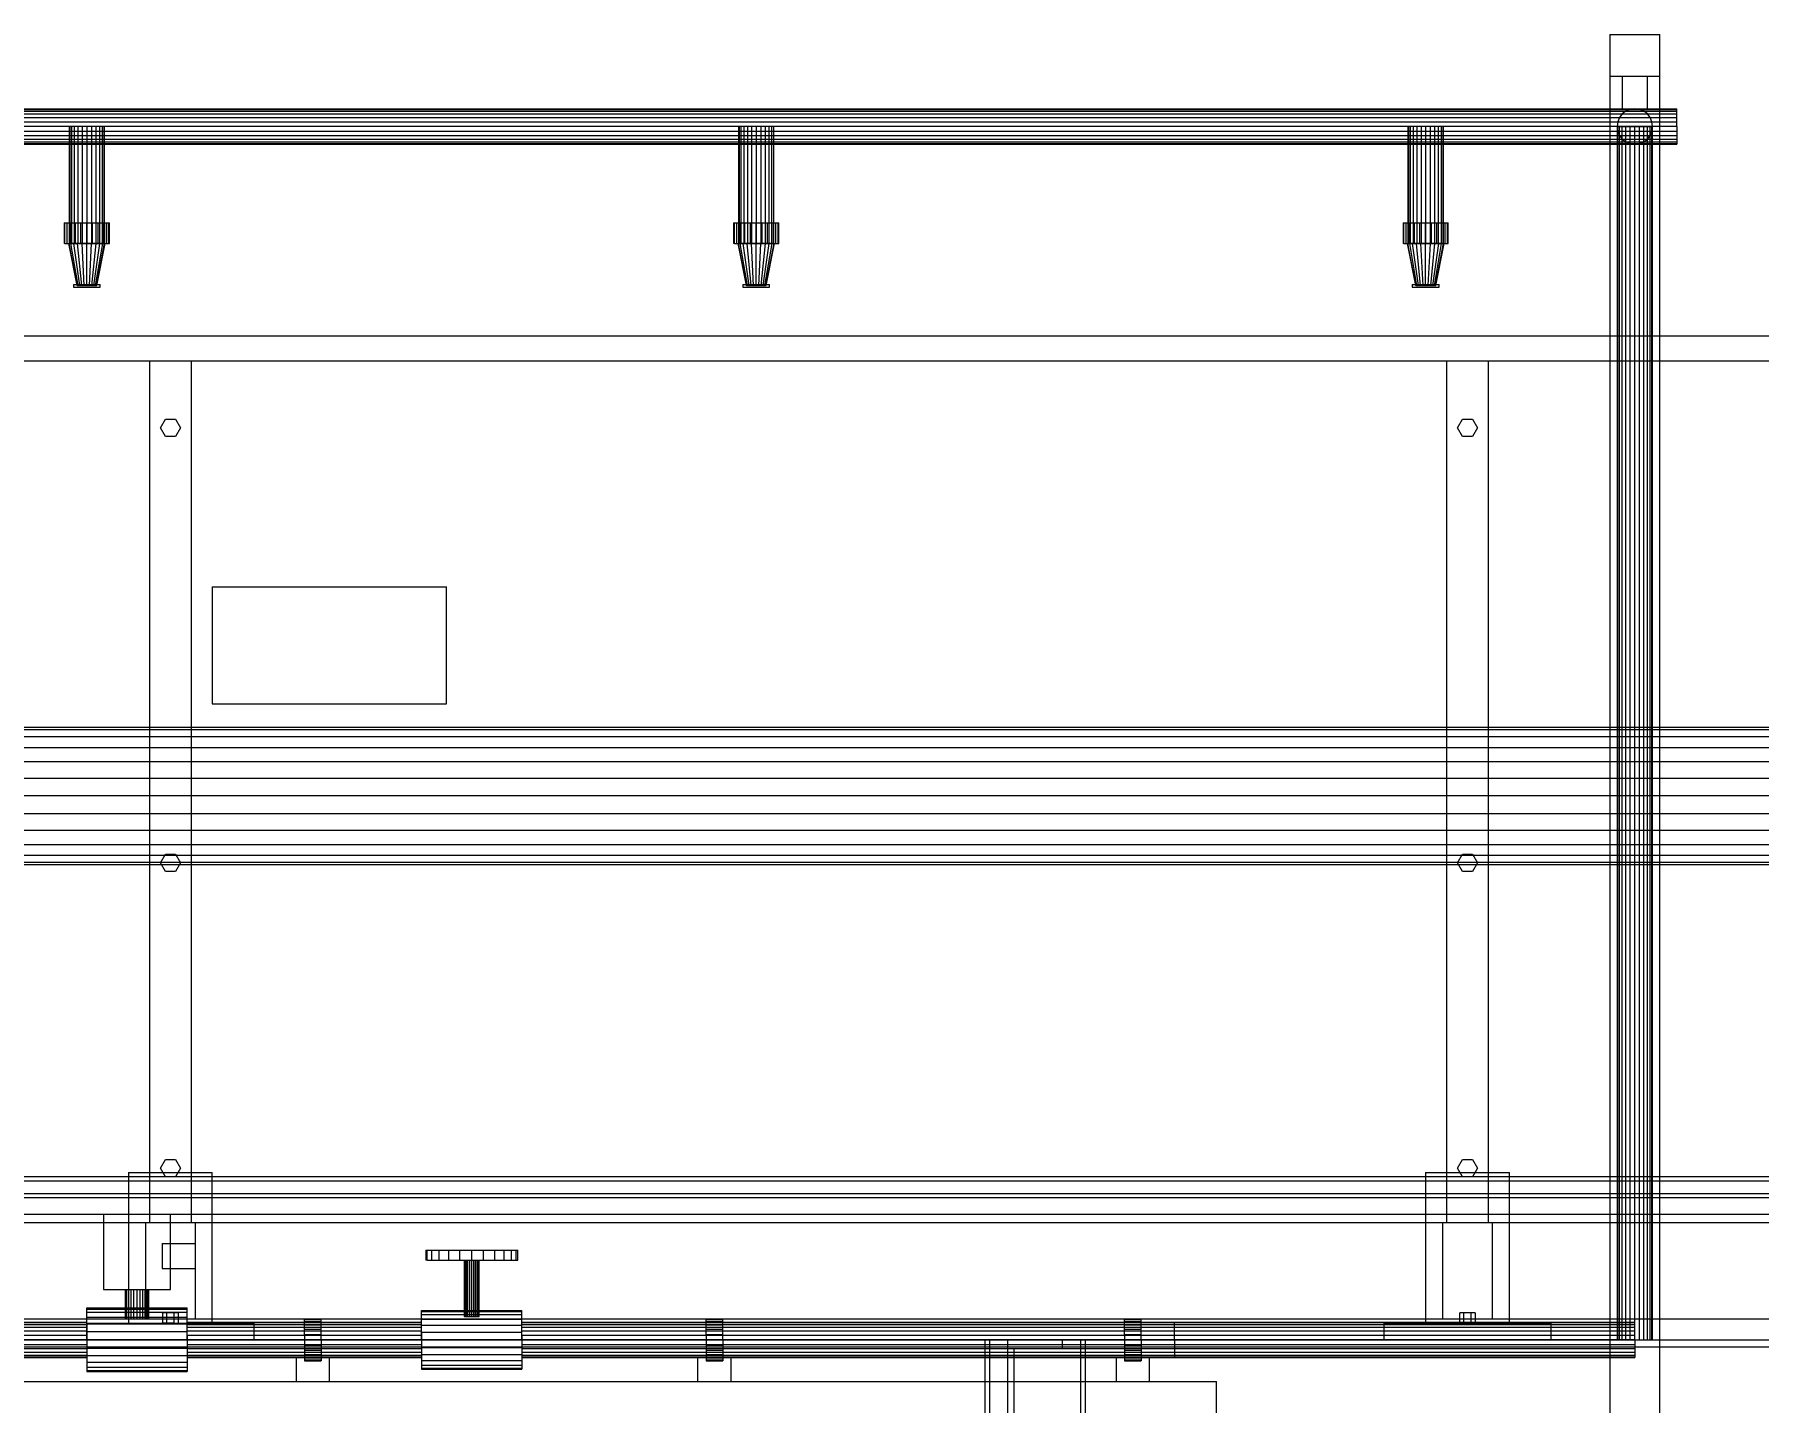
# Model space of a CAD drawing. Header units: millimetres. Extents: x -191664 to 191490, y -197311 to 10263.
# Drawn here: x 13507 to 15567, y 1025 to 2660 of the extents above; entities that cross this region are included whole.
import ezdxf

# ---------------------------------------------------------------- set-up
doc = ezdxf.new("R2010")
doc.units = ezdxf.units.MM
doc.layers.add('COTAS_O', color=1, linetype='Continuous', lineweight=0)
doc.layers.add('lateral_mezcladora', color=7, linetype='Continuous', lineweight=0)
doc.dimstyles.new('PLANTA_100', dxfattribs={"dimtxt": 250, "dimasz": 150, "dimexe": 150, "dimexo": 80, "dimgap": 100, "dimtad": 1, "dimtih": 1, "dimtoh": 1, "dimdec": 1, "dimdsep": 46, "dimcen": 0.09, "dimclrd": 1, "dimclre": 1, "dimclrt": 1, "dimadec": 0, "dimazin": 0, "dimtfac": 1, "dimtdec": 4, "dimtofl": 0, "dimtmove": 0, "dimatfit": 3, "dimfxl": 1, "dimtolj": 1, "dimtzin": 0, "dimarcsym": 0})

# ---------------------------------------------------------------- blocks, each defined once
blk = doc.blocks.new('*D15')
at = {"layer": 'COTAS_O', "color": 1, "lineweight": -2, "transparency": 16777216}
for p, q in [((10569.5, 1020), (10569.5, 50)), ((16769.5, 1020), (16769.5, 50)), ((10719.5, 200), (16619.5, 200))]:
    blk.add_line(p, q, dxfattribs=at)
at = {"layer": 'COTAS_O', "color": 1, "transparency": 16777216}
for points in [[(10719.5, 225), (10719.5, 175), (10569.5, 200)], [(16619.5, 225), (16619.5, 175), (16769.5, 200)]]:
    blk.add_solid(points, dxfattribs=at)
at = {"layer": 'Defpoints', "color": 0, "transparency": 16777216}
for p in [(10569.5, 1100), (16769.5, 1100), (16769.5, 200)]:
    blk.add_point(p, dxfattribs=at)

msp = doc.modelspace()

# ---------------------------------------------------------------- linework, layer by layer
at = {"layer": 'lateral_mezcladora', "color": 139, "true_color": 0x344b58}
for p, q in [((15389.53, 2660), (15449.53, 2660)), ((15389.53, 2660), (15389.53, 2610)), ((15449.53, 2610), (15449.53, 2660)), ((15389.53, 2610), (15449.53, 2610)), ((15389.53, 2610), (15389.53, 20)), ((15449.53, 20), (15449.53, 2610)), ((13553.53, 2361), (13585.53, 2361)), ((13553.53, 2361), (13553.53, 2358)), ((13553.53, 2358), (13585.53, 2358)), ((13585.53, 2358), (13585.53, 2361)), ((14353.53, 2361), (14385.53, 2361)), ((14353.53, 2361), (14353.53, 2358)), ((14353.53, 2358), (14385.53, 2358)), ((14385.53, 2358), (14385.53, 2361)), ((15153.53, 2361), (15185.53, 2361)), ((15153.53, 2361), (15153.53, 2358)), ((15153.53, 2358), (15185.53, 2358)), ((15185.53, 2358), (15185.53, 2361)), ((13589.53, 1250), (13669.53, 1250)), ((13589.53, 1250), (13589.53, 1160)), ((13669.53, 1160), (13669.53, 1250)), ((13659.53, 1215), (13699.53, 1215)), ((13659.53, 1215), (13659.53, 1185)), ((13699.53, 1185), (13699.53, 1215)), ((13974.53, 1207), (13976.4, 1207)), ((13974.53, 1207), (13974.53, 1195)), ((13976.4, 1195), (13974.53, 1195)), ((13976.4, 1207), (13981.9, 1207)), ((13976.4, 1195), (13976.4, 1207)), ((13976.4, 1195), (13981.9, 1195)), ((13981.9, 1207), (13990.64, 1207)), ((13981.9, 1195), (13981.9, 1207)), ((13981.9, 1195), (13990.64, 1195)), ((13990.64, 1207), (14002.03, 1207)), ((13990.64, 1195), (13990.64, 1207)), ((13990.64, 1195), (14002.03, 1195)), ((14002.03, 1207), (14015.29, 1207)), ((14002.03, 1195), (14002.03, 1207)), ((14002.03, 1195), (14015.29, 1195)), ((14015.29, 1207), (14029.53, 1207)), ((14015.29, 1195), (14015.29, 1207)), ((14015.29, 1195), (14029.53, 1195)), ((14029.53, 1207), (14043.76, 1207)), ((14029.53, 1195), (14029.53, 1207)), ((14029.53, 1195), (14043.76, 1195)), ((14043.76, 1207), (14057.03, 1207)), ((14043.76, 1195), (14043.76, 1207)), ((14043.76, 1195), (14057.03, 1195)), ((14057.03, 1207), (14068.42, 1207)), ((14057.03, 1195), (14057.03, 1207)), ((14057.03, 1195), (14068.42, 1195)), ((14068.42, 1207), (14077.16, 1207)), ((14068.42, 1195), (14068.42, 1207)), ((14068.42, 1195), (14077.16, 1195)), ((14077.16, 1207), (14082.65, 1207)), ((14077.16, 1195), (14077.16, 1207)), ((14077.16, 1195), (14082.65, 1195)), ((14082.65, 1207), (14084.53, 1207)), ((14082.65, 1195), (14082.65, 1207)), ((14082.65, 1195), (14084.53, 1195)), ((14084.53, 1195), (14084.53, 1207)), ((13659.53, 1185), (13699.53, 1185)), ((13589.53, 1160), (13669.53, 1160)), ((13819.53, 1078.8), (13859.53, 1078.8)), ((13819.53, 1078.8), (13819.53, 1050)), ((13859.53, 1050), (13859.53, 1078.8)), ((14299.53, 1078.8), (14339.53, 1078.8)), ((14299.53, 1078.8), (14299.53, 1050)), ((14339.53, 1050), (14339.53, 1078.8)), ((14799.53, 1078.8), (14839.53, 1078.8)), ((14799.53, 1078.8), (14799.53, 1050)), ((14839.53, 1050), (14839.53, 1078.8)), ((12619.53, 1050), (14919.53, 1050)), ((13819.53, 1050), (13859.53, 1050)), ((14299.53, 1050), (14339.53, 1050)), ((14799.53, 1050), (14839.53, 1050)), ((14919.53, 1000), (14919.53, 1050))]:
    msp.add_line(p, q, dxfattribs=at)
at = {"layer": 'lateral_mezcladora', "color": 8, "true_color": 0x71848d}
for p, q in [((15404.53, 2610), (15434.53, 2610)), ((15404.53, 2610), (15404.53, 2571.2)), ((15434.53, 2571.2), (15434.53, 2610)), ((15404.53, 2571.2), (15434.53, 2571.2))]:
    msp.add_line(p, q, dxfattribs=at)
at = {"layer": 'lateral_mezcladora', "color": 134, "true_color": 0x238fa9}
for p, q in [((12419.53, 2571.2), (15469.53, 2571.2)), ((12419.53, 2570.48), (15469.53, 2570.48)), ((12419.53, 2568.36), (15469.53, 2568.36)), ((12419.53, 2564.99), (15469.53, 2564.99)), ((12419.53, 2560.6), (15469.53, 2560.6)), ((12419.53, 2555.49), (15469.53, 2555.49)), ((15399.05, 2555.49), (15398.33, 2550)), ((15401.17, 2560.6), (15399.05, 2555.49)), ((15404.54, 2564.99), (15401.17, 2560.6)), ((15408.93, 2568.36), (15404.54, 2564.99)), ((15414.04, 2570.48), (15408.93, 2568.36)), ((15419.53, 2571.2), (15414.04, 2570.48)), ((15425.02, 2570.48), (15419.53, 2571.2)), ((15430.13, 2568.36), (15425.02, 2570.48)), ((15434.52, 2564.99), (15430.13, 2568.36)), ((15437.89, 2560.6), (15434.52, 2564.99)), ((15440.01, 2555.49), (15437.89, 2560.6)), ((15440.73, 2550), (15440.01, 2555.49)), ((15469.53, 2570.48), (15469.53, 2571.2)), ((15469.53, 2568.36), (15469.53, 2570.48)), ((15469.53, 2564.99), (15469.53, 2568.36)), ((15469.53, 2560.6), (15469.53, 2564.99)), ((15469.53, 2555.49), (15469.53, 2560.6)), ((15469.53, 2550), (15469.53, 2555.49)), ((15469.53, 2550), (12419.53, 2550)), ((12419.53, 2544.51), (15469.53, 2544.51)), ((12419.53, 2539.4), (15469.53, 2539.4)), ((12419.53, 2535.01), (15469.53, 2535.01)), ((13549.05, 2550), (13548.33, 2550)), ((13548.33, 2550), (13548.33, 2410)), ((13551.17, 2550), (13549.05, 2550)), ((13549.05, 2550), (13549.05, 2410)), ((13554.54, 2550), (13551.17, 2550)), ((13551.17, 2550), (13551.17, 2410)), ((13558.93, 2550), (13554.54, 2550)), ((13554.54, 2550), (13554.54, 2410)), ((13564.04, 2550), (13558.93, 2550)), ((13558.93, 2550), (13558.93, 2410)), ((13569.53, 2550), (13564.04, 2550)), ((13564.04, 2550), (13564.04, 2410)), ((13575.02, 2550), (13569.53, 2550)), ((13569.53, 2550), (13569.53, 2410)), ((13580.13, 2550), (13575.02, 2550)), ((13575.02, 2550), (13575.02, 2410)), ((13584.52, 2550), (13580.13, 2550)), ((13580.13, 2550), (13580.13, 2410)), ((13587.89, 2550), (13584.52, 2550)), ((13584.52, 2550), (13584.52, 2410)), ((13590.01, 2550), (13587.89, 2550)), ((13587.89, 2550), (13587.89, 2410)), ((13590.01, 2550), (13590.73, 2550)), ((13590.01, 2550), (13590.01, 2410)), ((13590.73, 2410), (13590.73, 2550)), ((14349.05, 2550), (14348.33, 2550)), ((14348.33, 2550), (14348.33, 2410)), ((14351.17, 2550), (14349.05, 2550)), ((14349.05, 2550), (14349.05, 2410)), ((14354.54, 2550), (14351.17, 2550)), ((14351.17, 2550), (14351.17, 2410)), ((14358.93, 2550), (14354.54, 2550)), ((14354.54, 2550), (14354.54, 2410)), ((14364.04, 2550), (14358.93, 2550)), ((14358.93, 2550), (14358.93, 2410)), ((14369.53, 2550), (14364.04, 2550)), ((14364.04, 2550), (14364.04, 2410)), ((14375.02, 2550), (14369.53, 2550)), ((14369.53, 2550), (14369.53, 2410)), ((14380.13, 2550), (14375.02, 2550)), ((14375.02, 2550), (14375.02, 2410)), ((14384.52, 2550), (14380.13, 2550)), ((14380.13, 2550), (14380.13, 2410)), ((14387.89, 2550), (14384.52, 2550)), ((14384.52, 2550), (14384.52, 2410)), ((14390.01, 2550), (14387.89, 2550)), ((14387.89, 2550), (14387.89, 2410)), ((14390.01, 2550), (14390.73, 2550)), ((14390.01, 2550), (14390.01, 2410)), ((14390.73, 2410), (14390.73, 2550)), ((15149.05, 2550), (15148.33, 2550)), ((15148.33, 2550), (15148.33, 2410)), ((15151.17, 2550), (15149.05, 2550)), ((15149.05, 2550), (15149.05, 2410)), ((15154.54, 2550), (15151.17, 2550)), ((15151.17, 2550), (15151.17, 2410)), ((15158.93, 2550), (15154.54, 2550)), ((15154.54, 2550), (15154.54, 2410)), ((15164.04, 2550), (15158.93, 2550)), ((15158.93, 2550), (15158.93, 2410)), ((15169.53, 2550), (15164.04, 2550)), ((15164.04, 2550), (15164.04, 2410)), ((15175.02, 2550), (15169.53, 2550)), ((15169.53, 2550), (15169.53, 2410)), ((15180.13, 2550), (15175.02, 2550)), ((15175.02, 2550), (15175.02, 2410)), ((15184.52, 2550), (15180.13, 2550)), ((15180.13, 2550), (15180.13, 2410)), ((15187.89, 2550), (15184.52, 2550)), ((15184.52, 2550), (15184.52, 2410)), ((15190.01, 2550), (15187.89, 2550)), ((15187.89, 2550), (15187.89, 2410)), ((15190.01, 2550), (15190.73, 2550)), ((15190.01, 2550), (15190.01, 2410)), ((15190.73, 2410), (15190.73, 2550)), ((15398.33, 2550), (15399.05, 2550)), ((15398.33, 2550), (15398.33, 1100)), ((15398.33, 2550), (15399.05, 2544.51)), ((15399.05, 2550), (15401.17, 2550)), ((15399.05, 1100), (15399.05, 2550)), ((15399.05, 2544.51), (15401.17, 2539.4)), ((15401.17, 2550), (15404.54, 2550)), ((15401.17, 1100), (15401.17, 2550)), ((15401.17, 2539.4), (15404.54, 2535.01)), ((15404.54, 2550), (15408.93, 2550)), ((15404.54, 1100), (15404.54, 2550)), ((15404.54, 2535.01), (15408.93, 2531.64)), ((15408.93, 2550), (15414.04, 2550)), ((15408.93, 1100), (15408.93, 2550)), ((15414.04, 2550), (15419.53, 2550)), ((15414.04, 1100), (15414.04, 2550)), ((15419.53, 2550), (15425.02, 2550)), ((15419.53, 1100), (15419.53, 2550)), ((15425.02, 2550), (15430.13, 2550)), ((15425.02, 1100), (15425.02, 2550)), ((15430.13, 2550), (15434.52, 2550)), ((15430.13, 1100), (15430.13, 2550)), ((15430.13, 2531.64), (15434.52, 2535.01)), ((15434.52, 2550), (15437.89, 2550)), ((15434.52, 1100), (15434.52, 2550)), ((15434.52, 2535.01), (15437.89, 2539.4)), ((15437.89, 2550), (15440.01, 2550)), ((15437.89, 1100), (15437.89, 2550)), ((15437.89, 2539.4), (15440.01, 2544.51)), ((15440.01, 2550), (15440.73, 2550)), ((15440.01, 1100), (15440.01, 2550)), ((15440.01, 2544.51), (15440.73, 2550)), ((15440.73, 1100), (15440.73, 2550)), ((15469.53, 2550), (15469.53, 2544.51)), ((15469.53, 2544.51), (15469.53, 2539.4)), ((15469.53, 2539.4), (15469.53, 2535.01)), ((15469.53, 2535.01), (15469.53, 2531.64)), ((12419.53, 2531.64), (15469.53, 2531.64)), ((12419.53, 2529.52), (15469.53, 2529.52)), ((12419.53, 2528.8), (15469.53, 2528.8)), ((15408.93, 2531.64), (15414.04, 2529.52)), ((15414.04, 2529.52), (15419.53, 2528.8)), ((15419.53, 2528.8), (15425.02, 2529.52)), ((15425.02, 2529.52), (15430.13, 2531.64)), ((15469.53, 2531.64), (15469.53, 2529.52)), ((15469.53, 2529.52), (15469.53, 2528.8)), ((13549.05, 2410), (13548.33, 2410)), ((13551.17, 2410), (13549.05, 2410)), ((13554.54, 2410), (13551.17, 2410)), ((13558.93, 2410), (13554.54, 2410)), ((13564.04, 2410), (13558.93, 2410)), ((13569.53, 2410), (13564.04, 2410)), ((13575.02, 2410), (13569.53, 2410)), ((13580.13, 2410), (13575.02, 2410)), ((13584.52, 2410), (13580.13, 2410)), ((13587.89, 2410), (13584.52, 2410)), ((13590.01, 2410), (13587.89, 2410)), ((13590.73, 2410), (13590.01, 2410)), ((14349.05, 2410), (14348.33, 2410)), ((14351.17, 2410), (14349.05, 2410)), ((14354.54, 2410), (14351.17, 2410)), ((14358.93, 2410), (14354.54, 2410)), ((14364.04, 2410), (14358.93, 2410)), ((14369.53, 2410), (14364.04, 2410)), ((14375.02, 2410), (14369.53, 2410)), ((14380.13, 2410), (14375.02, 2410)), ((14384.52, 2410), (14380.13, 2410)), ((14387.89, 2410), (14384.52, 2410)), ((14390.01, 2410), (14387.89, 2410)), ((14390.73, 2410), (14390.01, 2410)), ((15149.05, 2410), (15148.33, 2410)), ((15151.17, 2410), (15149.05, 2410)), ((15154.54, 2410), (15151.17, 2410)), ((15158.93, 2410), (15154.54, 2410)), ((15164.04, 2410), (15158.93, 2410)), ((15169.53, 2410), (15164.04, 2410)), ((15175.02, 2410), (15169.53, 2410)), ((15180.13, 2410), (15175.02, 2410)), ((15184.52, 2410), (15180.13, 2410)), ((15187.89, 2410), (15184.52, 2410)), ((15190.01, 2410), (15187.89, 2410)), ((15190.73, 2410), (15190.01, 2410)), ((13349.53, 1121.2), (13569.53, 1121.2)), ((13349.53, 1120.48), (13569.53, 1120.48)), ((13349.53, 1118.36), (13569.53, 1118.36)), ((13349.53, 1114.99), (13569.53, 1114.99)), ((13569.53, 1120.48), (13569.53, 1121.2)), ((13569.53, 1118.36), (13569.53, 1120.48)), ((13569.53, 1114.99), (13569.53, 1118.36)), ((13569.53, 1110.6), (13569.53, 1114.99)), ((13689.53, 1120.48), (13689.53, 1121.2)), ((13689.53, 1121.2), (13969.53, 1121.2)), ((13689.53, 1118.36), (13689.53, 1120.48)), ((13689.53, 1120.48), (13969.53, 1120.48)), ((13689.53, 1114.99), (13689.53, 1118.36)), ((13689.53, 1118.36), (13969.53, 1118.36)), ((13689.53, 1110.6), (13689.53, 1114.99)), ((13689.53, 1114.99), (13969.53, 1114.99)), ((13969.53, 1120.48), (13969.53, 1121.2)), ((13969.53, 1118.36), (13969.53, 1120.48)), ((13969.53, 1114.99), (13969.53, 1118.36)), ((13969.53, 1110.6), (13969.53, 1114.99)), ((14089.53, 1120.48), (14089.53, 1121.2)), ((14089.53, 1121.2), (14869.53, 1121.2)), ((14089.53, 1118.36), (14089.53, 1120.48)), ((14089.53, 1120.48), (14869.53, 1120.48)), ((14089.53, 1114.99), (14089.53, 1118.36)), ((14089.53, 1118.36), (14869.53, 1118.36)), ((14089.53, 1110.6), (14089.53, 1114.99)), ((14089.53, 1114.99), (14869.53, 1114.99)), ((14869.53, 1120.48), (14869.53, 1121.2)), ((14869.53, 1121.2), (15419.53, 1121.2)), ((14869.53, 1118.36), (14869.53, 1120.48)), ((14869.53, 1120.48), (15419.53, 1120.48)), ((14869.53, 1114.99), (14869.53, 1118.36)), ((14869.53, 1118.36), (15419.53, 1118.36)), ((14869.53, 1110.6), (14869.53, 1114.99)), ((14869.53, 1114.99), (15419.53, 1114.99)), ((15419.53, 1120.48), (15419.53, 1121.2)), ((15419.53, 1118.36), (15419.53, 1120.48)), ((15419.53, 1114.99), (15419.53, 1118.36)), ((15419.53, 1110.6), (15419.53, 1114.99)), ((13349.53, 1110.6), (13569.53, 1110.6)), ((13349.53, 1105.49), (13569.53, 1105.49)), ((13569.53, 1100), (13349.53, 1100)), ((13349.53, 1094.51), (13569.53, 1094.51)), ((13569.53, 1105.49), (13569.53, 1110.6)), ((13569.53, 1100), (13569.53, 1105.49)), ((13569.53, 1100), (13569.53, 1094.51)), ((13569.53, 1094.51), (13569.53, 1089.4)), ((13689.53, 1105.49), (13689.53, 1110.6)), ((13689.53, 1110.6), (13969.53, 1110.6)), ((13689.53, 1105.49), (13689.53, 1100)), ((13689.53, 1105.49), (13969.53, 1105.49)), ((13689.53, 1100), (13689.53, 1094.51)), ((13969.53, 1100), (13689.53, 1100)), ((13689.53, 1094.51), (13689.53, 1089.4)), ((13689.53, 1094.51), (13969.53, 1094.51)), ((13969.53, 1105.49), (13969.53, 1110.6)), ((13969.53, 1100), (13969.53, 1105.49)), ((13969.53, 1100), (13969.53, 1094.51)), ((13969.53, 1094.51), (13969.53, 1089.4)), ((14089.53, 1105.49), (14089.53, 1110.6)), ((14089.53, 1110.6), (14869.53, 1110.6)), ((14089.53, 1105.49), (14089.53, 1100)), ((14089.53, 1105.49), (14869.53, 1105.49)), ((14089.53, 1100), (14089.53, 1094.51)), ((14869.53, 1100), (14089.53, 1100)), ((14089.53, 1094.51), (14089.53, 1089.4)), ((14089.53, 1094.51), (14869.53, 1094.51)), ((14869.53, 1105.49), (14869.53, 1110.6)), ((14869.53, 1110.6), (15419.53, 1110.6)), ((14869.53, 1100), (14869.53, 1105.49)), ((14869.53, 1105.49), (15419.53, 1105.49)), ((14869.53, 1100), (14869.53, 1094.51)), ((15419.53, 1100), (14869.53, 1100)), ((14869.53, 1094.51), (14869.53, 1089.4)), ((14869.53, 1094.51), (15419.53, 1094.51)), ((15399.05, 1100), (15398.33, 1100)), ((15399.05, 1100), (15401.17, 1100)), ((15401.17, 1100), (15404.54, 1100)), ((15404.54, 1100), (15408.93, 1100)), ((15408.93, 1100), (15414.04, 1100)), ((15414.04, 1100), (15419.53, 1100)), ((15419.53, 1105.49), (15419.53, 1110.6)), ((15419.53, 1100), (15419.53, 1105.49)), ((15419.53, 1100), (15419.53, 1094.51)), ((15419.53, 1100), (15425.02, 1100)), ((15419.53, 1094.51), (15419.53, 1089.4)), ((15425.02, 1100), (15430.13, 1100)), ((15430.13, 1100), (15434.52, 1100)), ((15434.52, 1100), (15437.89, 1100)), ((15437.89, 1100), (15440.01, 1100)), ((15440.01, 1100), (15440.73, 1100)), ((13349.53, 1089.4), (13569.53, 1089.4)), ((13349.53, 1085.01), (13569.53, 1085.01)), ((13349.53, 1081.64), (13569.53, 1081.64)), ((13349.53, 1079.52), (13569.53, 1079.52)), ((13349.53, 1078.8), (13569.53, 1078.8)), ((13569.53, 1089.4), (13569.53, 1085.01)), ((13569.53, 1085.01), (13569.53, 1081.64)), ((13569.53, 1081.64), (13569.53, 1079.52)), ((13569.53, 1079.52), (13569.53, 1078.8)), ((13689.53, 1089.4), (13689.53, 1085.01)), ((13689.53, 1089.4), (13969.53, 1089.4)), ((13689.53, 1085.01), (13689.53, 1081.64)), ((13689.53, 1085.01), (13969.53, 1085.01)), ((13689.53, 1081.64), (13689.53, 1079.52)), ((13689.53, 1081.64), (13969.53, 1081.64)), ((13689.53, 1079.52), (13689.53, 1078.8)), ((13689.53, 1079.52), (13969.53, 1079.52)), ((13689.53, 1078.8), (13969.53, 1078.8)), ((13969.53, 1089.4), (13969.53, 1085.01)), ((13969.53, 1085.01), (13969.53, 1081.64)), ((13969.53, 1081.64), (13969.53, 1079.52)), ((13969.53, 1079.52), (13969.53, 1078.8)), ((14089.53, 1089.4), (14089.53, 1085.01)), ((14089.53, 1089.4), (14869.53, 1089.4)), ((14089.53, 1085.01), (14089.53, 1081.64)), ((14089.53, 1085.01), (14869.53, 1085.01)), ((14089.53, 1081.64), (14089.53, 1079.52)), ((14089.53, 1081.64), (14869.53, 1081.64)), ((14089.53, 1079.52), (14089.53, 1078.8)), ((14089.53, 1079.52), (14869.53, 1079.52)), ((14089.53, 1078.8), (14869.53, 1078.8)), ((14869.53, 1089.4), (14869.53, 1085.01)), ((14869.53, 1089.4), (15419.53, 1089.4)), ((14869.53, 1085.01), (14869.53, 1081.64)), ((14869.53, 1085.01), (15419.53, 1085.01)), ((14869.53, 1081.64), (14869.53, 1079.52)), ((14869.53, 1081.64), (15419.53, 1081.64)), ((14869.53, 1079.52), (14869.53, 1078.8)), ((14869.53, 1079.52), (15419.53, 1079.52)), ((14869.53, 1078.8), (15419.53, 1078.8)), ((15419.53, 1089.4), (15419.53, 1085.01)), ((15419.53, 1085.01), (15419.53, 1081.64)), ((15419.53, 1081.64), (15419.53, 1079.52)), ((15419.53, 1079.52), (15419.53, 1078.8))]:
    msp.add_line(p, q, dxfattribs=at)
at = {"layer": 'lateral_mezcladora', "color": 9, "true_color": 0xb9c5c9}
for p, q in [((13542.53, 2435), (13543.45, 2435)), ((13542.53, 2435), (13542.53, 2410)), ((13543.45, 2435), (13546.15, 2435)), ((13543.45, 2410), (13543.45, 2435)), ((13546.15, 2435), (13550.44, 2435)), ((13546.15, 2410), (13546.15, 2435)), ((13550.44, 2435), (13556.03, 2435)), ((13550.44, 2410), (13550.44, 2435)), ((13556.03, 2435), (13562.54, 2435)), ((13556.03, 2410), (13556.03, 2435)), ((13562.54, 2435), (13569.53, 2435)), ((13562.54, 2410), (13562.54, 2435)), ((13569.53, 2435), (13576.52, 2435)), ((13569.53, 2410), (13569.53, 2435)), ((13576.52, 2435), (13583.03, 2435)), ((13576.52, 2410), (13576.52, 2435)), ((13583.03, 2435), (13588.62, 2435)), ((13583.03, 2410), (13583.03, 2435)), ((13588.62, 2435), (13592.91, 2435)), ((13588.62, 2410), (13588.62, 2435)), ((13592.91, 2435), (13595.61, 2435)), ((13592.91, 2410), (13592.91, 2435)), ((13595.61, 2435), (13596.53, 2435)), ((13595.61, 2410), (13595.61, 2435)), ((13596.53, 2410), (13596.53, 2435)), ((14342.53, 2435), (14343.45, 2435)), ((14342.53, 2435), (14342.53, 2410)), ((14343.45, 2435), (14346.15, 2435)), ((14343.45, 2410), (14343.45, 2435)), ((14346.15, 2435), (14350.44, 2435)), ((14346.15, 2410), (14346.15, 2435)), ((14350.44, 2435), (14356.03, 2435)), ((14350.44, 2410), (14350.44, 2435)), ((14356.03, 2435), (14362.54, 2435)), ((14356.03, 2410), (14356.03, 2435)), ((14362.54, 2435), (14369.53, 2435)), ((14362.54, 2410), (14362.54, 2435)), ((14369.53, 2435), (14376.52, 2435)), ((14369.53, 2410), (14369.53, 2435)), ((14376.52, 2435), (14383.03, 2435)), ((14376.52, 2410), (14376.52, 2435)), ((14383.03, 2435), (14388.62, 2435)), ((14383.03, 2410), (14383.03, 2435)), ((14388.62, 2435), (14392.91, 2435)), ((14388.62, 2410), (14388.62, 2435)), ((14392.91, 2435), (14395.61, 2435)), ((14392.91, 2410), (14392.91, 2435)), ((14395.61, 2435), (14396.53, 2435)), ((14395.61, 2410), (14395.61, 2435)), ((14396.53, 2410), (14396.53, 2435)), ((15142.53, 2435), (15143.45, 2435)), ((15142.53, 2435), (15142.53, 2410)), ((15143.45, 2435), (15146.15, 2435)), ((15143.45, 2410), (15143.45, 2435)), ((15146.15, 2435), (15150.44, 2435)), ((15146.15, 2410), (15146.15, 2435)), ((15150.44, 2435), (15156.03, 2435)), ((15150.44, 2410), (15150.44, 2435)), ((15156.03, 2435), (15162.54, 2435)), ((15156.03, 2410), (15156.03, 2435)), ((15162.54, 2435), (15169.53, 2435)), ((15162.54, 2410), (15162.54, 2435)), ((15169.53, 2435), (15176.52, 2435)), ((15169.53, 2410), (15169.53, 2435)), ((15176.52, 2435), (15183.03, 2435)), ((15176.52, 2410), (15176.52, 2435)), ((15183.03, 2435), (15188.62, 2435)), ((15183.03, 2410), (15183.03, 2435)), ((15188.62, 2435), (15192.91, 2435)), ((15188.62, 2410), (15188.62, 2435)), ((15192.91, 2435), (15195.61, 2435)), ((15192.91, 2410), (15192.91, 2435)), ((15195.61, 2435), (15196.53, 2435)), ((15195.61, 2410), (15195.61, 2435)), ((15196.53, 2410), (15196.53, 2435)), ((13543.45, 2410), (13542.53, 2410)), ((13543.45, 2410), (13546.15, 2410)), ((13546.15, 2410), (13550.44, 2410)), ((13550.44, 2410), (13556.03, 2410)), ((13556.03, 2410), (13562.54, 2410)), ((13562.54, 2410), (13569.53, 2410)), ((13569.53, 2410), (13576.52, 2410)), ((13576.52, 2410), (13583.03, 2410)), ((13583.03, 2410), (13588.62, 2410)), ((13588.62, 2410), (13592.91, 2410)), ((13592.91, 2410), (13595.61, 2410)), ((13595.61, 2410), (13596.53, 2410)), ((14343.45, 2410), (14342.53, 2410)), ((14343.45, 2410), (14346.15, 2410)), ((14346.15, 2410), (14350.44, 2410)), ((14350.44, 2410), (14356.03, 2410)), ((14356.03, 2410), (14362.54, 2410)), ((14362.54, 2410), (14369.53, 2410)), ((14369.53, 2410), (14376.52, 2410)), ((14376.52, 2410), (14383.03, 2410)), ((14383.03, 2410), (14388.62, 2410)), ((14388.62, 2410), (14392.91, 2410)), ((14392.91, 2410), (14395.61, 2410)), ((14395.61, 2410), (14396.53, 2410)), ((15143.45, 2410), (15142.53, 2410)), ((15143.45, 2410), (15146.15, 2410)), ((15146.15, 2410), (15150.44, 2410)), ((15150.44, 2410), (15156.03, 2410)), ((15156.03, 2410), (15162.54, 2410)), ((15162.54, 2410), (15169.53, 2410)), ((15169.53, 2410), (15176.52, 2410)), ((15176.52, 2410), (15183.03, 2410)), ((15183.03, 2410), (15188.62, 2410)), ((15188.62, 2410), (15192.91, 2410)), ((15192.91, 2410), (15195.61, 2410)), ((15195.61, 2410), (15196.53, 2410)), ((14020.53, 1195), (14020.84, 1195)), ((14020.53, 1195), (14020.53, 1128)), ((14020.84, 1195), (14021.73, 1195)), ((14020.84, 1128), (14020.84, 1195)), ((14021.73, 1195), (14023.16, 1195)), ((14021.73, 1128), (14021.73, 1195)), ((14023.16, 1195), (14025.03, 1195)), ((14023.16, 1128), (14023.16, 1195)), ((14025.03, 1195), (14027.2, 1195)), ((14025.03, 1128), (14025.03, 1195)), ((14027.2, 1195), (14029.53, 1195)), ((14027.2, 1128), (14027.2, 1195)), ((14029.53, 1195), (14031.86, 1195)), ((14029.53, 1128), (14029.53, 1195)), ((14031.86, 1195), (14034.03, 1195)), ((14031.86, 1128), (14031.86, 1195)), ((14034.03, 1195), (14035.89, 1195)), ((14034.03, 1128), (14034.03, 1195)), ((14035.89, 1195), (14037.32, 1195)), ((14035.89, 1128), (14035.89, 1195)), ((14037.32, 1195), (14038.22, 1195)), ((14037.32, 1128), (14037.32, 1195)), ((14038.22, 1195), (14038.53, 1195)), ((14038.22, 1128), (14038.22, 1195)), ((14038.53, 1128), (14038.53, 1195)), ((13615.53, 1160), (13616.01, 1160)), ((13615.53, 1160), (13615.53, 1125)), ((13616.01, 1160), (13617.4, 1160)), ((13616.01, 1125), (13616.01, 1160)), ((13617.4, 1160), (13619.63, 1160)), ((13617.4, 1125), (13617.4, 1160)), ((13619.63, 1160), (13622.53, 1160)), ((13619.63, 1125), (13619.63, 1160)), ((13622.53, 1160), (13625.91, 1160)), ((13622.53, 1125), (13622.53, 1160)), ((13625.91, 1160), (13629.53, 1160)), ((13625.91, 1125), (13625.91, 1160)), ((13629.53, 1160), (13633.15, 1160)), ((13629.53, 1125), (13629.53, 1160)), ((13633.15, 1160), (13636.53, 1160)), ((13633.15, 1125), (13633.15, 1160)), ((13636.53, 1160), (13639.43, 1160)), ((13636.53, 1125), (13636.53, 1160)), ((13639.43, 1160), (13641.65, 1160)), ((13639.43, 1125), (13639.43, 1160)), ((13641.65, 1160), (13643.05, 1160)), ((13641.65, 1125), (13641.65, 1160)), ((13643.05, 1160), (13643.53, 1160)), ((13643.05, 1125), (13643.05, 1160)), ((13643.53, 1125), (13643.53, 1160)), ((13616.01, 1125), (13615.53, 1125)), ((13616.01, 1125), (13617.4, 1125)), ((13617.4, 1125), (13619.63, 1125)), ((13619.63, 1125), (13622.53, 1125)), ((13622.53, 1125), (13625.91, 1125)), ((13625.91, 1125), (13629.53, 1125)), ((13629.53, 1125), (13633.15, 1125)), ((13633.15, 1125), (13636.53, 1125)), ((13636.53, 1125), (13639.43, 1125)), ((13639.43, 1125), (13641.65, 1125)), ((13641.65, 1125), (13643.05, 1125)), ((13643.05, 1125), (13643.53, 1125)), ((13829.53, 1124.15), (13829.53, 1125)), ((13829.53, 1125), (13849.53, 1125)), ((13829.53, 1121.65), (13829.53, 1124.15)), ((13829.53, 1124.15), (13849.53, 1124.15)), ((13829.53, 1117.68), (13829.53, 1121.65)), ((13829.53, 1121.65), (13849.53, 1121.65)), ((13829.53, 1112.5), (13829.53, 1117.68)), ((13829.53, 1117.68), (13849.53, 1117.68)), ((13849.53, 1124.15), (13849.53, 1125)), ((13849.53, 1121.65), (13849.53, 1124.15)), ((13849.53, 1117.68), (13849.53, 1121.65)), ((13849.53, 1112.5), (13849.53, 1117.68)), ((14020.84, 1128), (14020.53, 1128)), ((14020.84, 1128), (14021.73, 1128)), ((14021.73, 1128), (14023.16, 1128)), ((14023.16, 1128), (14025.03, 1128)), ((14025.03, 1128), (14027.2, 1128)), ((14027.2, 1128), (14029.53, 1128)), ((14029.53, 1128), (14031.86, 1128)), ((14031.86, 1128), (14034.03, 1128)), ((14034.03, 1128), (14035.89, 1128)), ((14035.89, 1128), (14037.32, 1128)), ((14037.32, 1128), (14038.22, 1128)), ((14038.22, 1128), (14038.53, 1128)), ((14309.53, 1124.15), (14309.53, 1125)), ((14309.53, 1125), (14329.53, 1125)), ((14309.53, 1121.65), (14309.53, 1124.15)), ((14309.53, 1124.15), (14329.53, 1124.15)), ((14309.53, 1117.68), (14309.53, 1121.65)), ((14309.53, 1121.65), (14329.53, 1121.65)), ((14309.53, 1112.5), (14309.53, 1117.68)), ((14309.53, 1117.68), (14329.53, 1117.68)), ((14329.53, 1124.15), (14329.53, 1125)), ((14329.53, 1121.65), (14329.53, 1124.15)), ((14329.53, 1117.68), (14329.53, 1121.65)), ((14329.53, 1112.5), (14329.53, 1117.68)), ((14809.53, 1124.15), (14809.53, 1125)), ((14809.53, 1125), (14829.53, 1125)), ((14809.53, 1121.65), (14809.53, 1124.15)), ((14809.53, 1124.15), (14829.53, 1124.15)), ((14809.53, 1117.68), (14809.53, 1121.65)), ((14809.53, 1121.65), (14829.53, 1121.65)), ((14809.53, 1112.5), (14809.53, 1117.68)), ((14809.53, 1117.68), (14829.53, 1117.68)), ((14829.53, 1124.15), (14829.53, 1125)), ((14829.53, 1121.65), (14829.53, 1124.15)), ((14829.53, 1117.68), (14829.53, 1121.65)), ((14829.53, 1112.5), (14829.53, 1117.68)), ((13829.53, 1106.47), (13829.53, 1112.5)), ((13829.53, 1112.5), (13849.53, 1112.5)), ((13829.53, 1106.47), (13829.53, 1100)), ((13829.53, 1106.47), (13849.53, 1106.47)), ((13829.53, 1100), (13829.53, 1093.53)), ((13849.53, 1100), (13829.53, 1100)), ((13829.53, 1093.53), (13829.53, 1087.5)), ((13829.53, 1093.53), (13849.53, 1093.53)), ((13849.53, 1106.47), (13849.53, 1112.5)), ((13849.53, 1100), (13849.53, 1106.47)), ((13849.53, 1100), (13849.53, 1093.53)), ((13849.53, 1093.53), (13849.53, 1087.5)), ((14309.53, 1106.47), (14309.53, 1112.5)), ((14309.53, 1112.5), (14329.53, 1112.5)), ((14309.53, 1106.47), (14309.53, 1100)), ((14309.53, 1106.47), (14329.53, 1106.47)), ((14309.53, 1100), (14309.53, 1093.53)), ((14329.53, 1100), (14309.53, 1100)), ((14309.53, 1093.53), (14309.53, 1087.5)), ((14309.53, 1093.53), (14329.53, 1093.53)), ((14329.53, 1106.47), (14329.53, 1112.5)), ((14329.53, 1100), (14329.53, 1106.47)), ((14329.53, 1100), (14329.53, 1093.53)), ((14329.53, 1093.53), (14329.53, 1087.5)), ((14809.53, 1106.47), (14809.53, 1112.5)), ((14809.53, 1112.5), (14829.53, 1112.5)), ((14809.53, 1106.47), (14809.53, 1100)), ((14809.53, 1106.47), (14829.53, 1106.47)), ((14809.53, 1100), (14809.53, 1093.53)), ((14829.53, 1100), (14809.53, 1100)), ((14809.53, 1093.53), (14809.53, 1087.5)), ((14809.53, 1093.53), (14829.53, 1093.53)), ((14829.53, 1106.47), (14829.53, 1112.5)), ((14829.53, 1100), (14829.53, 1106.47)), ((14829.53, 1100), (14829.53, 1093.53)), ((14829.53, 1093.53), (14829.53, 1087.5)), ((13829.53, 1087.5), (13829.53, 1082.32)), ((13829.53, 1087.5), (13849.53, 1087.5)), ((13829.53, 1082.32), (13829.53, 1078.35)), ((13829.53, 1082.32), (13849.53, 1082.32)), ((13829.53, 1078.35), (13829.53, 1075.85)), ((13829.53, 1078.35), (13849.53, 1078.35)), ((13829.53, 1075.85), (13829.53, 1075)), ((13829.53, 1075.85), (13849.53, 1075.85)), ((13829.53, 1075), (13849.53, 1075)), ((13849.53, 1087.5), (13849.53, 1082.32)), ((13849.53, 1082.32), (13849.53, 1078.35)), ((13849.53, 1078.35), (13849.53, 1075.85)), ((13849.53, 1075.85), (13849.53, 1075)), ((14309.53, 1087.5), (14309.53, 1082.32)), ((14309.53, 1087.5), (14329.53, 1087.5)), ((14309.53, 1082.32), (14309.53, 1078.35)), ((14309.53, 1082.32), (14329.53, 1082.32)), ((14309.53, 1078.35), (14309.53, 1075.85)), ((14309.53, 1078.35), (14329.53, 1078.35)), ((14309.53, 1075.85), (14309.53, 1075)), ((14309.53, 1075.85), (14329.53, 1075.85)), ((14309.53, 1075), (14329.53, 1075)), ((14329.53, 1087.5), (14329.53, 1082.32)), ((14329.53, 1082.32), (14329.53, 1078.35)), ((14329.53, 1078.35), (14329.53, 1075.85)), ((14329.53, 1075.85), (14329.53, 1075)), ((14809.53, 1087.5), (14809.53, 1082.32)), ((14809.53, 1087.5), (14829.53, 1087.5)), ((14809.53, 1082.32), (14809.53, 1078.35)), ((14809.53, 1082.32), (14829.53, 1082.32)), ((14809.53, 1078.35), (14809.53, 1075.85)), ((14809.53, 1078.35), (14829.53, 1078.35)), ((14809.53, 1075.85), (14809.53, 1075)), ((14809.53, 1075.85), (14829.53, 1075.85)), ((14809.53, 1075), (14829.53, 1075)), ((14829.53, 1087.5), (14829.53, 1082.32)), ((14829.53, 1082.32), (14829.53, 1078.35)), ((14829.53, 1078.35), (14829.53, 1075.85)), ((14829.53, 1075.85), (14829.53, 1075))]:
    msp.add_line(p, q, dxfattribs=at)
at = {"layer": 'lateral_mezcladora', "color": 55, "true_color": 0xb2944d}
for p, q in [((13547.53, 2410), (13548.28, 2410)), ((13547.53, 2410), (13557.53, 2360)), ((13548.28, 2410), (13550.48, 2410)), ((13557.94, 2360), (13548.28, 2410)), ((13550.48, 2410), (13553.97, 2410)), ((13559.14, 2360), (13550.48, 2410)), ((13553.97, 2410), (13558.53, 2410)), ((13561.04, 2360), (13553.97, 2410)), ((13558.53, 2410), (13563.83, 2410)), ((13563.53, 2360), (13558.53, 2410)), ((13563.83, 2410), (13569.53, 2410)), ((13566.42, 2360), (13563.83, 2410)), ((13569.53, 2410), (13575.22, 2410)), ((13569.53, 2360), (13569.53, 2410)), ((13572.63, 2360), (13575.22, 2410)), ((13575.22, 2410), (13580.53, 2410)), ((13575.53, 2360), (13580.53, 2410)), ((13578.01, 2360), (13585.08, 2410)), ((13579.92, 2360), (13588.58, 2410)), ((13580.53, 2410), (13585.08, 2410)), ((13581.12, 2360), (13590.78, 2410)), ((13581.53, 2360), (13591.53, 2410)), ((13585.08, 2410), (13588.58, 2410)), ((13588.58, 2410), (13590.78, 2410)), ((13590.78, 2410), (13591.53, 2410)), ((14347.53, 2410), (14348.28, 2410)), ((14347.53, 2410), (14357.53, 2360)), ((14348.28, 2410), (14350.48, 2410)), ((14357.94, 2360), (14348.28, 2410)), ((14350.48, 2410), (14353.97, 2410)), ((14359.14, 2360), (14350.48, 2410)), ((14353.97, 2410), (14358.53, 2410)), ((14361.04, 2360), (14353.97, 2410)), ((14358.53, 2410), (14363.83, 2410)), ((14363.53, 2360), (14358.53, 2410)), ((14363.83, 2410), (14369.53, 2410)), ((14366.42, 2360), (14363.83, 2410)), ((14369.53, 2410), (14375.22, 2410)), ((14369.53, 2360), (14369.53, 2410)), ((14372.63, 2360), (14375.22, 2410)), ((14375.22, 2410), (14380.53, 2410)), ((14375.53, 2360), (14380.53, 2410)), ((14378.01, 2360), (14385.08, 2410)), ((14379.92, 2360), (14388.58, 2410)), ((14380.53, 2410), (14385.08, 2410)), ((14381.12, 2360), (14390.78, 2410)), ((14381.53, 2360), (14391.53, 2410)), ((14385.08, 2410), (14388.58, 2410)), ((14388.58, 2410), (14390.78, 2410)), ((14390.78, 2410), (14391.53, 2410)), ((15147.53, 2410), (15148.28, 2410)), ((15147.53, 2410), (15157.53, 2360)), ((15148.28, 2410), (15150.48, 2410)), ((15157.94, 2360), (15148.28, 2410)), ((15150.48, 2410), (15153.97, 2410)), ((15159.14, 2360), (15150.48, 2410)), ((15153.97, 2410), (15158.53, 2410)), ((15161.04, 2360), (15153.97, 2410)), ((15158.53, 2410), (15163.83, 2410)), ((15163.53, 2360), (15158.53, 2410)), ((15163.83, 2410), (15169.53, 2410)), ((15166.42, 2360), (15163.83, 2410)), ((15169.53, 2410), (15175.22, 2410)), ((15169.53, 2360), (15169.53, 2410)), ((15172.63, 2360), (15175.22, 2410)), ((15175.22, 2410), (15180.53, 2410)), ((15175.53, 2360), (15180.53, 2410)), ((15178.01, 2360), (15185.08, 2410)), ((15179.92, 2360), (15188.58, 2410)), ((15180.53, 2410), (15185.08, 2410)), ((15181.12, 2360), (15190.78, 2410)), ((15181.53, 2360), (15191.53, 2410)), ((15185.08, 2410), (15188.58, 2410)), ((15188.58, 2410), (15190.78, 2410)), ((15190.78, 2410), (15191.53, 2410)), ((13557.94, 2360), (13557.53, 2360)), ((13557.94, 2360), (13559.14, 2360)), ((13559.14, 2360), (13561.04, 2360)), ((13561.04, 2360), (13563.53, 2360)), ((13563.53, 2360), (13566.42, 2360)), ((13566.42, 2360), (13569.53, 2360)), ((13569.53, 2360), (13572.63, 2360)), ((13572.63, 2360), (13575.53, 2360)), ((13575.53, 2360), (13578.01, 2360)), ((13578.01, 2360), (13579.92, 2360)), ((13579.92, 2360), (13581.12, 2360)), ((13581.12, 2360), (13581.53, 2360)), ((14357.94, 2360), (14357.53, 2360)), ((14357.94, 2360), (14359.14, 2360)), ((14359.14, 2360), (14361.04, 2360)), ((14361.04, 2360), (14363.53, 2360)), ((14363.53, 2360), (14366.42, 2360)), ((14366.42, 2360), (14369.53, 2360)), ((14369.53, 2360), (14372.63, 2360)), ((14372.63, 2360), (14375.53, 2360)), ((14375.53, 2360), (14378.01, 2360)), ((14378.01, 2360), (14379.92, 2360)), ((14379.92, 2360), (14381.12, 2360)), ((14381.12, 2360), (14381.53, 2360)), ((15157.94, 2360), (15157.53, 2360)), ((15157.94, 2360), (15159.14, 2360)), ((15159.14, 2360), (15161.04, 2360)), ((15161.04, 2360), (15163.53, 2360)), ((15163.53, 2360), (15166.42, 2360)), ((15166.42, 2360), (15169.53, 2360)), ((15169.53, 2360), (15172.63, 2360)), ((15172.63, 2360), (15175.53, 2360)), ((15175.53, 2360), (15178.01, 2360)), ((15178.01, 2360), (15179.92, 2360)), ((15179.92, 2360), (15181.12, 2360)), ((15181.12, 2360), (15181.53, 2360)), ((13569.53, 1136.71), (13569.53, 1138)), ((13569.53, 1138), (13689.53, 1138)), ((13569.53, 1132.91), (13569.53, 1136.71)), ((13569.53, 1136.71), (13689.53, 1136.71)), ((13689.53, 1136.71), (13689.53, 1138)), ((13689.53, 1132.91), (13689.53, 1136.71)), ((13969.53, 1133.81), (13969.53, 1135)), ((13969.53, 1135), (14089.53, 1135)), ((13969.53, 1130.31), (13969.53, 1133.81)), ((13969.53, 1133.81), (14089.53, 1133.81)), ((14089.53, 1133.81), (14089.53, 1135)), ((14089.53, 1130.31), (14089.53, 1133.81)), ((13569.53, 1126.87), (13569.53, 1132.91)), ((13569.53, 1132.91), (13689.53, 1132.91)), ((13569.53, 1119), (13569.53, 1126.87)), ((13569.53, 1126.87), (13689.53, 1126.87)), ((13569.53, 1109.84), (13569.53, 1119)), ((13569.53, 1119), (13689.53, 1119)), ((13689.53, 1126.87), (13689.53, 1132.91)), ((13689.53, 1119), (13689.53, 1126.87)), ((13689.53, 1109.84), (13689.53, 1119)), ((13969.53, 1124.75), (13969.53, 1130.31)), ((13969.53, 1130.31), (14089.53, 1130.31)), ((13969.53, 1117.5), (13969.53, 1124.75)), ((13969.53, 1124.75), (14089.53, 1124.75)), ((13969.53, 1109.06), (13969.53, 1117.5)), ((13969.53, 1117.5), (14089.53, 1117.5)), ((14089.53, 1124.75), (14089.53, 1130.31)), ((14089.53, 1117.5), (14089.53, 1124.75)), ((14089.53, 1109.06), (14089.53, 1117.5)), ((13569.53, 1109.84), (13569.53, 1100)), ((13569.53, 1109.84), (13689.53, 1109.84)), ((13569.53, 1100), (13569.53, 1090.16)), ((13689.53, 1100), (13569.53, 1100)), ((13689.53, 1100), (13689.53, 1109.84)), ((13689.53, 1100), (13689.53, 1090.16)), ((13969.53, 1109.06), (13969.53, 1100)), ((13969.53, 1109.06), (14089.53, 1109.06)), ((13969.53, 1100), (13969.53, 1090.94)), ((14089.53, 1100), (13969.53, 1100)), ((14089.53, 1100), (14089.53, 1109.06)), ((14089.53, 1100), (14089.53, 1090.94)), ((13569.53, 1090.16), (13569.53, 1081)), ((13569.53, 1090.16), (13689.53, 1090.16)), ((13569.53, 1081), (13569.53, 1073.13)), ((13569.53, 1081), (13689.53, 1081)), ((13569.53, 1073.13), (13569.53, 1067.09)), ((13569.53, 1073.13), (13689.53, 1073.13)), ((13689.53, 1090.16), (13689.53, 1081)), ((13689.53, 1081), (13689.53, 1073.13)), ((13689.53, 1073.13), (13689.53, 1067.09)), ((13969.53, 1090.94), (13969.53, 1082.5)), ((13969.53, 1090.94), (14089.53, 1090.94)), ((13969.53, 1082.5), (13969.53, 1075.25)), ((13969.53, 1082.5), (14089.53, 1082.5)), ((13969.53, 1075.25), (13969.53, 1069.69)), ((13969.53, 1075.25), (14089.53, 1075.25)), ((14089.53, 1090.94), (14089.53, 1082.5)), ((14089.53, 1082.5), (14089.53, 1075.25)), ((14089.53, 1075.25), (14089.53, 1069.69)), ((13569.53, 1067.09), (13569.53, 1063.29)), ((13569.53, 1067.09), (13689.53, 1067.09)), ((13569.53, 1063.29), (13569.53, 1062)), ((13569.53, 1063.29), (13689.53, 1063.29)), ((13569.53, 1062), (13689.53, 1062)), ((13689.53, 1067.09), (13689.53, 1063.29)), ((13689.53, 1063.29), (13689.53, 1062)), ((13969.53, 1069.69), (13969.53, 1066.19)), ((13969.53, 1069.69), (14089.53, 1069.69)), ((13969.53, 1066.19), (13969.53, 1065)), ((13969.53, 1066.19), (14089.53, 1066.19)), ((13969.53, 1065), (14089.53, 1065)), ((14089.53, 1069.69), (14089.53, 1066.19)), ((14089.53, 1066.19), (14089.53, 1065))]:
    msp.add_line(p, q, dxfattribs=at)
at = {"layer": 'lateral_mezcladora', "color": 252, "true_color": 0x8b8c91}
for p, q in [((10569.53, 2300), (16769.53, 2300)), ((10569.53, 1275), (16769.53, 1275))]:
    msp.add_line(p, q, dxfattribs=at)
at = {"layer": 'lateral_mezcladora', "color": 9, "true_color": 0xc6c9c8}
for p, q in [((10569.53, 2270), (16769.53, 2270)), ((13644.53, 2270), (13694.53, 2270)), ((13644.53, 2270), (13644.53, 1240)), ((13694.53, 1240), (13694.53, 2270)), ((15194.53, 2270), (15244.53, 2270)), ((15194.53, 2270), (15194.53, 1240)), ((15244.53, 1240), (15244.53, 2270)), ((10569.53, 1295), (16769.53, 1295)), ((10569.53, 1250), (16769.53, 1250)), ((13644.53, 1240), (13694.53, 1240)), ((15194.53, 1240), (15244.53, 1240)), ((13569.53, 1120), (13769.53, 1120)), ((13569.53, 1120), (13569.53, 1100)), ((13769.53, 1100), (13769.53, 1120)), ((15119.53, 1120), (15319.53, 1120)), ((15119.53, 1120), (15119.53, 1100)), ((15319.53, 1100), (15319.53, 1120)), ((13569.53, 1100), (13769.53, 1100)), ((15119.53, 1100), (15319.53, 1100))]:
    msp.add_line(p, q, dxfattribs=at)
at = {"layer": 'lateral_mezcladora', "color": 149, "true_color": 0x3c4245}
for p, q in [((13657.53, 2190), (13663.53, 2200.39)), ((13663.53, 2179.61), (13657.53, 2190)), ((13663.53, 2200.39), (13675.53, 2200.39)), ((13675.53, 2200.39), (13681.53, 2190)), ((13681.53, 2190), (13675.53, 2179.61)), ((15207.53, 2190), (15213.53, 2200.39)), ((15213.53, 2179.61), (15207.53, 2190)), ((15213.53, 2200.39), (15225.53, 2200.39)), ((15225.53, 2200.39), (15231.53, 2190)), ((15231.53, 2190), (15225.53, 2179.61)), ((13675.53, 2179.61), (13663.53, 2179.61)), ((15225.53, 2179.61), (15213.53, 2179.61)), ((13657.53, 1670), (13663.53, 1680.39)), ((13663.53, 1659.61), (13657.53, 1670)), ((13663.53, 1680.39), (13675.53, 1680.39)), ((13675.53, 1680.39), (13681.53, 1670)), ((13681.53, 1670), (13675.53, 1659.61)), ((15207.53, 1670), (15213.53, 1680.39)), ((15213.53, 1659.61), (15207.53, 1670)), ((15213.53, 1680.39), (15225.53, 1680.39)), ((15225.53, 1680.39), (15231.53, 1670)), ((15231.53, 1670), (15225.53, 1659.61)), ((13675.53, 1659.61), (13663.53, 1659.61)), ((15225.53, 1659.61), (15213.53, 1659.61)), ((13657.53, 1305), (13663.53, 1315.39)), ((13663.53, 1294.61), (13657.53, 1305)), ((13663.53, 1315.39), (13675.53, 1315.39)), ((13675.53, 1315.39), (13681.53, 1305)), ((13681.53, 1305), (13675.53, 1294.61)), ((15207.53, 1305), (15213.53, 1315.39)), ((15213.53, 1294.61), (15207.53, 1305)), ((15213.53, 1315.39), (15225.53, 1315.39)), ((15225.53, 1315.39), (15231.53, 1305)), ((15231.53, 1305), (15225.53, 1294.61)), ((13675.53, 1294.61), (13663.53, 1294.61)), ((15225.53, 1294.61), (15213.53, 1294.61))]:
    msp.add_line(p, q, dxfattribs=at)
at = {"layer": 'lateral_mezcladora', "color": 254, "true_color": 0xdce0df}
for p, q in [((13719.53, 2000), (13999.53, 2000)), ((13719.53, 2000), (13719.53, 1860)), ((13999.53, 1860), (13999.53, 2000)), ((13719.53, 1860), (13999.53, 1860)), ((10409.53, 1832), (16929.53, 1832)), ((10409.53, 1829.21), (16929.53, 1829.21)), ((10409.53, 1821.01), (16929.53, 1821.01)), ((10409.53, 1807.98), (16929.53, 1807.98)), ((10409.53, 1791), (16929.53, 1791)), ((10409.53, 1771.22), (16929.53, 1771.22)), ((16929.53, 1750), (10409.53, 1750)), ((10409.53, 1728.78), (16929.53, 1728.78)), ((10409.53, 1709), (16929.53, 1709)), ((10409.53, 1692.02), (16929.53, 1692.02)), ((10409.53, 1678.99), (16929.53, 1678.99)), ((10409.53, 1670.79), (16929.53, 1670.79)), ((10409.53, 1668), (16929.53, 1668))]:
    msp.add_line(p, q, dxfattribs=at)
at = {"layer": 'lateral_mezcladora', "color": 251, "true_color": 0x64686b}
for p, q in [((13619.53, 1300), (13719.53, 1300)), ((13619.53, 1300), (13619.53, 1120)), ((13719.53, 1120), (13719.53, 1300)), ((15169.53, 1300), (15269.53, 1300)), ((15169.53, 1300), (15169.53, 1120)), ((15269.53, 1120), (15269.53, 1300)), ((10569.53, 1240), (16769.53, 1240)), ((13639.53, 1240), (13699.53, 1240)), ((13639.53, 1240), (13639.53, 1125)), ((13699.53, 1125), (13699.53, 1240)), ((15189.53, 1240), (15249.53, 1240)), ((15189.53, 1240), (15189.53, 1125)), ((15249.53, 1125), (15249.53, 1240)), ((10569.53, 1125), (16769.53, 1125)), ((13619.53, 1120), (13719.53, 1120)), ((13639.53, 1125), (13699.53, 1125)), ((15169.53, 1120), (15269.53, 1120)), ((15189.53, 1125), (15249.53, 1125))]:
    msp.add_line(p, q, dxfattribs=at)
at = {"layer": 'lateral_mezcladora', "color": 253, "true_color": 0xa5a6aa}
for p, q in [((10594.53, 1290), (16169.53, 1290)), ((10594.53, 1270), (16169.53, 1270))]:
    msp.add_line(p, q, dxfattribs=at)
at = {"layer": 'lateral_mezcladora', "color": 43, "true_color": 0xe7bf45}
for p, q in [((13665.03, 1132), (13660.53, 1132)), ((13660.53, 1120), (13660.53, 1132)), ((13665.03, 1120), (13660.53, 1120)), ((13674.03, 1132), (13665.03, 1132)), ((13665.03, 1120), (13665.03, 1132)), ((13674.03, 1120), (13665.03, 1120)), ((13678.53, 1132), (13674.03, 1132)), ((13674.03, 1120), (13674.03, 1132)), ((13674.03, 1120), (13678.53, 1120)), ((13678.53, 1132), (13678.53, 1120)), ((15215.03, 1132), (15210.53, 1132)), ((15210.53, 1120), (15210.53, 1132)), ((15215.03, 1120), (15210.53, 1120)), ((15224.03, 1132), (15215.03, 1132)), ((15215.03, 1120), (15215.03, 1132)), ((15224.03, 1120), (15215.03, 1120)), ((15228.53, 1132), (15224.03, 1132)), ((15224.03, 1120), (15224.03, 1132)), ((15224.03, 1120), (15228.53, 1120)), ((15228.53, 1132), (15228.53, 1120))]:
    msp.add_line(p, q, dxfattribs=at)
at = {"layer": 'lateral_mezcladora', "color": 8, "true_color": 0x667b86}
for p, q in [((10494.53, 1100), (16814.53, 1100)), ((10569.53, 1100), (16769.53, 1100)), ((14642.86, 1100), (14762.86, 1100)), ((14642.86, 1100), (14642.86, 12)), ((14642.86, 1100), (14648.86, 1100)), ((14648.86, 12), (14648.86, 1100)), ((14670.36, 1100), (14735.36, 1100)), ((14670.36, 1089.5), (14670.36, 1100)), ((14735.36, 1089.5), (14735.36, 1100)), ((14756.86, 1100), (14762.86, 1100)), ((14756.86, 1100), (14756.86, 12)), ((14762.86, 12), (14762.86, 1100)), ((10494.53, 1091.5), (16814.53, 1091.5)), ((10569.53, 1091.5), (16769.53, 1091.5)), ((14670.36, 1089.5), (14735.36, 1089.5)), ((14670.36, 1089.5), (14677.86, 1089.5)), ((14670.36, 950.5), (14670.36, 1089.5)), ((14677.86, 950.5), (14677.86, 1089.5))]:
    msp.add_line(p, q, dxfattribs=at)

# ---------------------------------------------------------------- dimensions: what is measured, and where the dimension line sits
at = {"layer": 'COTAS_O'}
dim = msp.add_aligned_dim(p1=(10569.53, 1100), p2=(16769.53, 1100), distance=-900, text='<> O', dimstyle='PLANTA_100', dxfattribs=at)
dim.commit()
dim.dimension.update_dxf_attribs({"geometry": '*D15', "text_midpoint": (13669.53, 200)})

doc.saveas('drawing.dxf')
